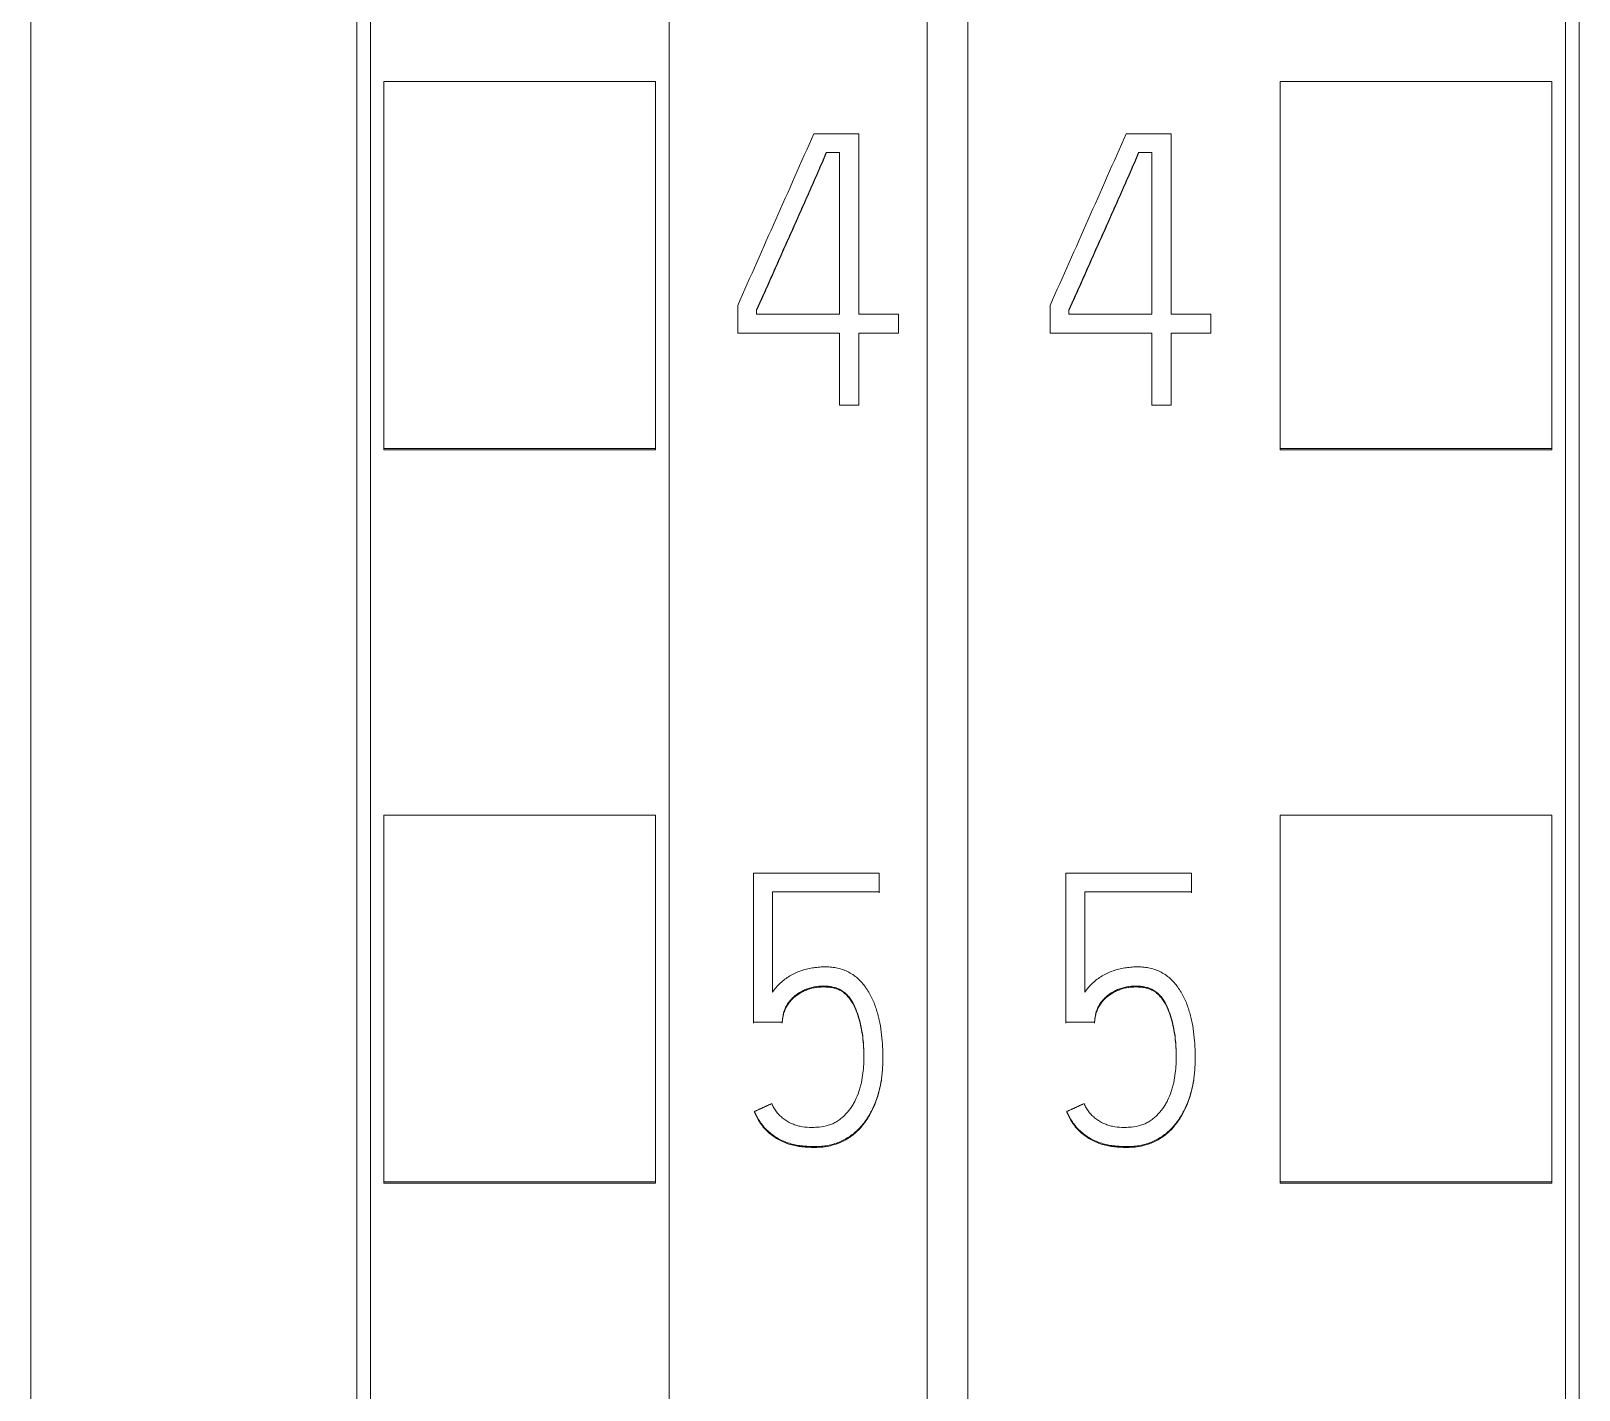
# Model space of a CAD drawing. Header units: millimetres. Extents: x 1359 to 3577, y 1336 to 3557.
# Drawn here: x 2743.47 to 2754.87, y 2952.38 to 2962.39 of the extents above; entities that cross this region are included whole.
import ezdxf

# ---------------------------------------------------------------- set-up
doc = ezdxf.new("R2010")
doc.units = ezdxf.units.MM
doc.layers.add('000-PI-Oprema', color=30, linetype='Continuous', lineweight=5)

msp = doc.modelspace()

# ---------------------------------------------------------------- linework, layer by layer
at = {"layer": '000-PI-Oprema', "color": 0, "linetype": 'ByBlock', "lineweight": 0}
for p, q in [((2750.371, 3041.237), (2750.371, 2927.819)), ((2750.371, 3041.237), (2750.371, 2927.819)), ((2745.971, 2930.141), (2745.971, 3038.956)), ((2754.771, 3038.956), (2754.771, 2930.141)), ((2748.171, 2974.306), (2748.171, 2910.351)), ((2750.071, 2974.306), (2750.071, 2910.351)), ((2746.071, 2959.317), (2746.071, 2962.019)), ((2746.071, 2962.019), (2748.071, 2962.019)), ((2748.071, 2959.317), (2748.071, 2962.019)), ((2752.671, 2959.317), (2752.671, 2962.019)), ((2754.671, 2962.019), (2752.671, 2962.019)), ((2754.671, 2959.317), (2754.671, 2962.019)), ((2749.237, 2961.634), (2749.567, 2961.634)), ((2749.567, 2961.634), (2749.567, 2960.304)), ((2751.537, 2961.634), (2751.867, 2961.634)), ((2751.867, 2961.634), (2751.867, 2960.304)), ((2749.425, 2961.496), (2749.328, 2961.496)), ((2749.425, 2960.304), (2749.425, 2961.496)), ((2751.725, 2961.496), (2751.628, 2961.496)), ((2751.725, 2960.304), (2751.725, 2961.496)), ((2748.677, 2960.165), (2748.677, 2960.37)), ((2750.977, 2960.165), (2750.977, 2960.37)), ((2748.815, 2960.34), (2748.815, 2960.304)), ((2748.815, 2960.304), (2749.425, 2960.304)), ((2749.567, 2960.304), (2749.861, 2960.304)), ((2749.861, 2960.304), (2749.861, 2960.165)), ((2751.115, 2960.34), (2751.115, 2960.304)), ((2751.115, 2960.304), (2751.725, 2960.304)), ((2751.867, 2960.304), (2752.161, 2960.304)), ((2752.161, 2960.304), (2752.161, 2960.165)), ((2749.425, 2960.165), (2748.677, 2960.165)), ((2749.425, 2959.635), (2749.425, 2960.165)), ((2749.567, 2960.165), (2749.567, 2959.635)), ((2749.861, 2960.165), (2749.567, 2960.165)), ((2751.725, 2960.165), (2750.977, 2960.165)), ((2751.725, 2959.635), (2751.725, 2960.165)), ((2751.867, 2960.165), (2751.867, 2959.635)), ((2752.161, 2960.165), (2751.867, 2960.165)), ((2749.567, 2959.635), (2749.425, 2959.635)), ((2751.867, 2959.635), (2751.725, 2959.635)), ((2746.071, 2959.306), (2746.071, 2959.317)), ((2746.071, 2959.317), (2748.071, 2959.317)), ((2746.071, 2959.306), (2748.071, 2959.306)), ((2748.071, 2959.306), (2748.071, 2959.317)), ((2752.671, 2959.306), (2752.671, 2959.317)), ((2754.671, 2959.317), (2752.671, 2959.317)), ((2754.671, 2959.306), (2752.671, 2959.306)), ((2754.671, 2959.306), (2754.671, 2959.317)), ((2746.071, 2953.916), (2746.071, 2956.617)), ((2746.071, 2956.617), (2748.071, 2956.617)), ((2748.071, 2953.916), (2748.071, 2956.617)), ((2752.671, 2953.916), (2752.671, 2956.617)), ((2754.671, 2956.617), (2752.671, 2956.617)), ((2754.671, 2953.916), (2754.671, 2956.617)), ((2748.793, 2956.189), (2748.793, 2955.091)), ((2749.717, 2956.189), (2748.793, 2956.189)), ((2749.717, 2956.051), (2749.717, 2956.189)), ((2751.093, 2956.189), (2751.093, 2955.091)), ((2752.017, 2956.189), (2751.093, 2956.189)), ((2752.017, 2956.051), (2752.017, 2956.189)), ((2748.932, 2955.313), (2748.932, 2956.051)), ((2748.932, 2956.051), (2749.717, 2956.051)), ((2749.717, 2956.051), (2749.717, 2956.045)), ((2751.232, 2955.313), (2751.232, 2956.051)), ((2751.232, 2956.051), (2752.017, 2956.051)), ((2752.017, 2956.051), (2752.017, 2956.045)), ((2748.793, 2955.091), (2748.793, 2955.085)), ((2748.793, 2955.091), (2749.004, 2955.091)), ((2749.004, 2955.091), (2749.004, 2955.085)), ((2751.093, 2955.091), (2751.093, 2955.085)), ((2751.093, 2955.091), (2751.304, 2955.091)), ((2751.304, 2955.091), (2751.304, 2955.085)), ((2749.745, 2954.826), (2749.745, 2954.832)), ((2752.045, 2954.826), (2752.045, 2954.832)), ((2748.799, 2954.434), (2748.799, 2954.428)), ((2751.099, 2954.434), (2751.099, 2954.428)), ((2746.071, 2953.906), (2746.071, 2953.916)), ((2746.071, 2953.916), (2748.071, 2953.916)), ((2746.071, 2953.906), (2748.071, 2953.906)), ((2748.071, 2953.906), (2748.071, 2953.916)), ((2752.671, 2953.906), (2752.671, 2953.916)), ((2754.671, 2953.916), (2752.671, 2953.916)), ((2754.671, 2953.906), (2752.671, 2953.906)), ((2754.671, 2953.906), (2754.671, 2953.916))]:
    msp.add_line(p, q, dxfattribs=at)
msp.add_ellipse((2758.898, 2921.699), major_axis=(441.664, 998.306), ratio=0.022905, start_param=1.540918, end_param=1.542185, dxfattribs=at)
at = {"layer": '000-PI-Oprema', "color": 18, "linetype": 'ByBlock', "lineweight": 0, "true_color": 0x000000}
msp.add_ellipse((2761.195, 2921.711), major_axis=(441.592, 998.143), ratio=0.022901, start_param=1.540922, end_param=1.542189, dxfattribs=at)
at = {"layer": '000-PI-Oprema', "color": 0, "linetype": 'ByBlock', "lineweight": 0}
for points, knots in [([(2745.871, 2929.856), (2745.871, 2933.196), (2745.871, 2941.161), (2745.871, 2953.801), (2745.871, 2969.287), (2745.871, 2983.582), (2745.871, 2997.792), (2745.871, 3012.358), (2745.871, 3026.528), (2745.871, 3036.098), (2745.871, 3039.142)], [0, 0, 0, 0, 0.091483, 0.21812, 0.346206, 0.515858, 0.610111, 0.736264, 0.916066, 1, 1, 1, 1]), ([(2754.871, 3039.142), (2754.871, 3036.098), (2754.871, 3026.528), (2754.871, 3012.358), (2754.871, 2997.792), (2754.871, 2983.582), (2754.871, 2969.287), (2754.871, 2953.801), (2754.871, 2941.161), (2754.871, 2933.196), (2754.871, 2929.856)], [0, 0, 0, 0, 0.083934, 0.263736, 0.389889, 0.484142, 0.653794, 0.78188, 0.908517, 1, 1, 1, 1]), ([(2743.471, 3036.077), (2743.471, 3034.053), (2743.471, 3025.504), (2743.471, 3012.358), (2743.471, 2997.792), (2743.471, 2983.582), (2743.471, 2969.287), (2743.471, 2953.801), (2743.471, 2941.043), (2743.471, 2932.161), (2743.471, 2927.904), (2743.471, 2927.106)], [0, 0, 0, 0, 0.055935, 0.236292, 0.362833, 0.457376, 0.627551, 0.756032, 0.883059, 0.978086, 1, 1, 1, 1]), ([(2749.328, 2961.496), (2749.318, 2961.472), (2749.307, 2961.447), (2749.286, 2961.399), (2749.276, 2961.375), (2749.244, 2961.303), (2749.223, 2961.254), (2749.18, 2961.158), (2749.159, 2961.11), (2749.116, 2961.013), (2749.095, 2960.965), (2749.052, 2960.869), (2749.03, 2960.821), (2748.987, 2960.725), (2748.966, 2960.676), (2748.923, 2960.58), (2748.902, 2960.532), (2748.87, 2960.46), (2748.859, 2960.436), (2748.842, 2960.4), (2748.837, 2960.388), (2748.826, 2960.364), (2748.821, 2960.352), (2748.815, 2960.34)], [0, 0, 0, 0, 0.0625, 0.0625, 0.125, 0.125, 0.25, 0.25, 0.375, 0.375, 0.5, 0.5, 0.625, 0.625, 0.75, 0.75, 0.875, 0.875, 0.9375, 0.9375, 0.96875, 0.96875, 1, 1, 1, 1]), ([(2751.628, 2961.496), (2751.618, 2961.472), (2751.607, 2961.447), (2751.586, 2961.399), (2751.576, 2961.375), (2751.544, 2961.303), (2751.523, 2961.254), (2751.48, 2961.158), (2751.459, 2961.11), (2751.416, 2961.013), (2751.395, 2960.965), (2751.352, 2960.869), (2751.33, 2960.821), (2751.287, 2960.725), (2751.266, 2960.676), (2751.223, 2960.58), (2751.202, 2960.532), (2751.17, 2960.46), (2751.159, 2960.436), (2751.142, 2960.4), (2751.137, 2960.388), (2751.126, 2960.364), (2751.121, 2960.352), (2751.115, 2960.34)], [0, 0, 0, 0, 0.0625, 0.0625, 0.125, 0.125, 0.25, 0.25, 0.375, 0.375, 0.5, 0.5, 0.625, 0.625, 0.75, 0.75, 0.875, 0.875, 0.9375, 0.9375, 0.96875, 0.96875, 1, 1, 1, 1]), ([(2748.815, 2960.333), (2748.821, 2960.345), (2748.826, 2960.357), (2748.837, 2960.381), (2748.842, 2960.393), (2748.859, 2960.429), (2748.87, 2960.453), (2748.902, 2960.526), (2748.923, 2960.574), (2748.966, 2960.67), (2748.987, 2960.718), (2749.03, 2960.815), (2749.052, 2960.863), (2749.095, 2960.959), (2749.116, 2961.007), (2749.159, 2961.104), (2749.18, 2961.152), (2749.223, 2961.248), (2749.244, 2961.297), (2749.276, 2961.369), (2749.286, 2961.393), (2749.307, 2961.441), (2749.318, 2961.465), (2749.328, 2961.49)], [0, 0, 0, 0, 0.03125, 0.03125, 0.0625, 0.0625, 0.125, 0.125, 0.25, 0.25, 0.375, 0.375, 0.5, 0.5, 0.625, 0.625, 0.75, 0.75, 0.875, 0.875, 0.9375, 0.9375, 1, 1, 1, 1]), ([(2751.115, 2960.333), (2751.121, 2960.345), (2751.126, 2960.357), (2751.137, 2960.381), (2751.142, 2960.393), (2751.159, 2960.429), (2751.17, 2960.453), (2751.202, 2960.526), (2751.223, 2960.574), (2751.266, 2960.67), (2751.287, 2960.718), (2751.33, 2960.815), (2751.352, 2960.863), (2751.395, 2960.959), (2751.416, 2961.007), (2751.459, 2961.104), (2751.48, 2961.152), (2751.523, 2961.248), (2751.544, 2961.297), (2751.576, 2961.369), (2751.586, 2961.393), (2751.607, 2961.441), (2751.618, 2961.465), (2751.628, 2961.49)], [0, 0, 0, 0, 0.03125, 0.03125, 0.0625, 0.0625, 0.125, 0.125, 0.25, 0.25, 0.375, 0.375, 0.5, 0.5, 0.625, 0.625, 0.75, 0.75, 0.875, 0.875, 0.9375, 0.9375, 1, 1, 1, 1]), ([(2748.799, 2954.434), (2748.811, 2954.407), (2748.824, 2954.382), (2748.849, 2954.346), (2748.857, 2954.334), (2748.876, 2954.312), (2748.886, 2954.301), (2748.908, 2954.282), (2748.919, 2954.273), (2748.942, 2954.255), (2748.954, 2954.247), (2748.979, 2954.232), (2748.992, 2954.225), (2749.018, 2954.213), (2749.032, 2954.208), (2749.06, 2954.199), (2749.074, 2954.195), (2749.102, 2954.188), (2749.116, 2954.185), (2749.145, 2954.181), (2749.16, 2954.18), (2749.182, 2954.178), (2749.189, 2954.178), (2749.204, 2954.177), (2749.211, 2954.177), (2749.233, 2954.176), (2749.248, 2954.176), (2749.277, 2954.177), (2749.291, 2954.178), (2749.321, 2954.181), (2749.335, 2954.183), (2749.364, 2954.19), (2749.378, 2954.193), (2749.42, 2954.207), (2749.447, 2954.219), (2749.485, 2954.241), (2749.498, 2954.249), (2749.522, 2954.266), (2749.533, 2954.275), (2749.555, 2954.294), (2749.566, 2954.304), (2749.586, 2954.326), (2749.595, 2954.337), (2749.622, 2954.372), (2749.638, 2954.397), (2749.659, 2954.435), (2749.666, 2954.448), (2749.678, 2954.475), (2749.684, 2954.489), (2749.7, 2954.53), (2749.709, 2954.557), (2749.724, 2954.614), (2749.73, 2954.642), (2749.736, 2954.685), (2749.738, 2954.7), (2749.741, 2954.729), (2749.742, 2954.744), (2749.744, 2954.788), (2749.745, 2954.817), (2749.744, 2954.876), (2749.742, 2954.934), (2749.736, 2954.992), (2749.729, 2955.05), (2749.724, 2955.079), (2749.714, 2955.122), (2749.711, 2955.136), (2749.703, 2955.164), (2749.699, 2955.179), (2749.685, 2955.22), (2749.675, 2955.248), (2749.655, 2955.287), (2749.648, 2955.301), (2749.633, 2955.326), (2749.625, 2955.338), (2749.6, 2955.373), (2749.581, 2955.395), (2749.536, 2955.435), (2749.511, 2955.451), (2749.472, 2955.471), (2749.458, 2955.476), (2749.43, 2955.486), (2749.415, 2955.489), (2749.387, 2955.495), (2749.372, 2955.496), (2749.342, 2955.499), (2749.328, 2955.499), (2749.298, 2955.499), (2749.284, 2955.498), (2749.254, 2955.495), (2749.24, 2955.494), (2749.211, 2955.489), (2749.197, 2955.486), (2749.168, 2955.479), (2749.154, 2955.475), (2749.126, 2955.465), (2749.112, 2955.46), (2749.086, 2955.447), (2749.073, 2955.44), (2749.047, 2955.425), (2749.035, 2955.417), (2749.011, 2955.399), (2749, 2955.389), (2748.979, 2955.369), (2748.969, 2955.359), (2748.949, 2955.337), (2748.94, 2955.325), (2748.932, 2955.313)], [0, 0, 0, 0, 0.03125, 0.03125, 0.046875, 0.046875, 0.0625, 0.0625, 0.078125, 0.078125, 0.09375, 0.09375, 0.109375, 0.109375, 0.125, 0.125, 0.140625, 0.140625, 0.15625, 0.15625, 0.171875, 0.171875, 0.179687, 0.179687, 0.1875, 0.1875, 0.203125, 0.203125, 0.21875, 0.21875, 0.234375, 0.234375, 0.25, 0.25, 0.28125, 0.28125, 0.296875, 0.296875, 0.3125, 0.3125, 0.328125, 0.328125, 0.34375, 0.34375, 0.375, 0.375, 0.390625, 0.390625, 0.40625, 0.40625, 0.4375, 0.4375, 0.46875, 0.46875, 0.484375, 0.484375, 0.5, 0.5, 0.53125, 0.53125, 0.5625, 0.59375, 0.59375, 0.625, 0.625, 0.640625, 0.640625, 0.65625, 0.65625, 0.6875, 0.6875, 0.703125, 0.703125, 0.71875, 0.71875, 0.75, 0.75, 0.78125, 0.78125, 0.796875, 0.796875, 0.8125, 0.8125, 0.828125, 0.828125, 0.84375, 0.84375, 0.859375, 0.859375, 0.875, 0.875, 0.890625, 0.890625, 0.90625, 0.90625, 0.921875, 0.921875, 0.9375, 0.9375, 0.953125, 0.953125, 0.96875, 0.96875, 0.984375, 0.984375, 1, 1, 1, 1]), ([(2751.099, 2954.434), (2751.111, 2954.407), (2751.124, 2954.382), (2751.149, 2954.346), (2751.157, 2954.334), (2751.176, 2954.312), (2751.186, 2954.301), (2751.208, 2954.282), (2751.219, 2954.273), (2751.242, 2954.255), (2751.254, 2954.247), (2751.279, 2954.232), (2751.292, 2954.225), (2751.318, 2954.213), (2751.332, 2954.208), (2751.36, 2954.199), (2751.374, 2954.195), (2751.402, 2954.188), (2751.416, 2954.185), (2751.445, 2954.181), (2751.46, 2954.18), (2751.482, 2954.178), (2751.489, 2954.178), (2751.504, 2954.177), (2751.511, 2954.177), (2751.533, 2954.176), (2751.548, 2954.176), (2751.577, 2954.177), (2751.591, 2954.178), (2751.621, 2954.181), (2751.635, 2954.183), (2751.664, 2954.19), (2751.678, 2954.193), (2751.72, 2954.207), (2751.747, 2954.219), (2751.785, 2954.241), (2751.798, 2954.249), (2751.822, 2954.266), (2751.833, 2954.275), (2751.855, 2954.294), (2751.866, 2954.304), (2751.886, 2954.326), (2751.895, 2954.337), (2751.922, 2954.372), (2751.938, 2954.397), (2751.959, 2954.435), (2751.966, 2954.448), (2751.978, 2954.475), (2751.984, 2954.489), (2752, 2954.53), (2752.009, 2954.557), (2752.024, 2954.614), (2752.03, 2954.642), (2752.036, 2954.685), (2752.038, 2954.7), (2752.041, 2954.729), (2752.042, 2954.744), (2752.044, 2954.788), (2752.045, 2954.817), (2752.044, 2954.876), (2752.042, 2954.934), (2752.036, 2954.992), (2752.029, 2955.05), (2752.024, 2955.079), (2752.014, 2955.122), (2752.011, 2955.136), (2752.003, 2955.164), (2751.999, 2955.179), (2751.985, 2955.22), (2751.975, 2955.248), (2751.955, 2955.287), (2751.948, 2955.301), (2751.933, 2955.326), (2751.925, 2955.338), (2751.9, 2955.373), (2751.881, 2955.395), (2751.836, 2955.435), (2751.811, 2955.451), (2751.772, 2955.471), (2751.758, 2955.476), (2751.73, 2955.486), (2751.715, 2955.489), (2751.687, 2955.495), (2751.672, 2955.496), (2751.642, 2955.499), (2751.628, 2955.499), (2751.598, 2955.499), (2751.584, 2955.498), (2751.554, 2955.495), (2751.54, 2955.494), (2751.511, 2955.489), (2751.497, 2955.486), (2751.468, 2955.479), (2751.454, 2955.475), (2751.426, 2955.465), (2751.412, 2955.46), (2751.386, 2955.447), (2751.373, 2955.44), (2751.347, 2955.425), (2751.335, 2955.417), (2751.311, 2955.399), (2751.3, 2955.389), (2751.279, 2955.369), (2751.269, 2955.359), (2751.249, 2955.337), (2751.24, 2955.325), (2751.232, 2955.313)], [0, 0, 0, 0, 0.03125, 0.03125, 0.046875, 0.046875, 0.0625, 0.0625, 0.078125, 0.078125, 0.09375, 0.09375, 0.109375, 0.109375, 0.125, 0.125, 0.140625, 0.140625, 0.15625, 0.15625, 0.171875, 0.171875, 0.179688, 0.179688, 0.1875, 0.1875, 0.203125, 0.203125, 0.21875, 0.21875, 0.234375, 0.234375, 0.25, 0.25, 0.28125, 0.28125, 0.296875, 0.296875, 0.3125, 0.3125, 0.328125, 0.328125, 0.34375, 0.34375, 0.375, 0.375, 0.390625, 0.390625, 0.40625, 0.40625, 0.4375, 0.4375, 0.46875, 0.46875, 0.484375, 0.484375, 0.5, 0.5, 0.53125, 0.53125, 0.5625, 0.59375, 0.59375, 0.625, 0.625, 0.640625, 0.640625, 0.65625, 0.65625, 0.6875, 0.6875, 0.703125, 0.703125, 0.71875, 0.71875, 0.75, 0.75, 0.78125, 0.78125, 0.796875, 0.796875, 0.8125, 0.8125, 0.828125, 0.828125, 0.84375, 0.84375, 0.859375, 0.859375, 0.875, 0.875, 0.890625, 0.890625, 0.90625, 0.90625, 0.921875, 0.921875, 0.9375, 0.9375, 0.953125, 0.953125, 0.96875, 0.96875, 0.984375, 0.984375, 1, 1, 1, 1]), ([(2749.004, 2955.091), (2749.005, 2955.114), (2749.008, 2955.137), (2749.017, 2955.171), (2749.02, 2955.182), (2749.03, 2955.203), (2749.035, 2955.213), (2749.047, 2955.233), (2749.054, 2955.242), (2749.069, 2955.26), (2749.077, 2955.268), (2749.094, 2955.284), (2749.103, 2955.291), (2749.122, 2955.305), (2749.132, 2955.311), (2749.152, 2955.322), (2749.162, 2955.327), (2749.183, 2955.336), (2749.194, 2955.34), (2749.228, 2955.35), (2749.25, 2955.354), (2749.285, 2955.357), (2749.296, 2955.358), (2749.319, 2955.358), (2749.331, 2955.357), (2749.354, 2955.355), (2749.365, 2955.353), (2749.382, 2955.349), (2749.388, 2955.348), (2749.399, 2955.345), (2749.405, 2955.343), (2749.421, 2955.337), (2749.431, 2955.332), (2749.451, 2955.32), (2749.46, 2955.313), (2749.478, 2955.297), (2749.486, 2955.289), (2749.5, 2955.271), (2749.507, 2955.261), (2749.526, 2955.232), (2749.536, 2955.211), (2749.554, 2955.169), (2749.561, 2955.147), (2749.581, 2955.081), (2749.59, 2955.036), (2749.599, 2954.967), (2749.601, 2954.945), (2749.603, 2954.899), (2749.604, 2954.875), (2749.605, 2954.806), (2749.604, 2954.761), (2749.595, 2954.693), (2749.591, 2954.67), (2749.584, 2954.636), (2749.581, 2954.625), (2749.575, 2954.603), (2749.572, 2954.591), (2749.56, 2954.559), (2749.552, 2954.537), (2749.536, 2954.506), (2749.531, 2954.496), (2749.519, 2954.476), (2749.512, 2954.466), (2749.492, 2954.438), (2749.477, 2954.42), (2749.453, 2954.396), (2749.444, 2954.389), (2749.426, 2954.374), (2749.416, 2954.367), (2749.396, 2954.355), (2749.386, 2954.349), (2749.365, 2954.34), (2749.354, 2954.336), (2749.321, 2954.326), (2749.298, 2954.322), (2749.263, 2954.318), (2749.252, 2954.318), (2749.228, 2954.317), (2749.217, 2954.317), (2749.182, 2954.318), (2749.159, 2954.321), (2749.125, 2954.328), (2749.114, 2954.33), (2749.092, 2954.338), (2749.081, 2954.342), (2749.049, 2954.356), (2749.029, 2954.368), (2749.002, 2954.39), (2748.993, 2954.398), (2748.976, 2954.414), (2748.961, 2954.432), (2748.948, 2954.451), (2748.936, 2954.471), (2748.931, 2954.481), (2748.926, 2954.492)], [0, 0, 0, 0, 0.03125, 0.03125, 0.046875, 0.046875, 0.0625, 0.0625, 0.078125, 0.078125, 0.09375, 0.09375, 0.109375, 0.109375, 0.125, 0.125, 0.140625, 0.140625, 0.15625, 0.15625, 0.1875, 0.1875, 0.203125, 0.203125, 0.21875, 0.21875, 0.234375, 0.234375, 0.242187, 0.242187, 0.25, 0.25, 0.265625, 0.265625, 0.28125, 0.28125, 0.296875, 0.296875, 0.3125, 0.3125, 0.34375, 0.34375, 0.375, 0.375, 0.4375, 0.4375, 0.46875, 0.46875, 0.5, 0.5, 0.5625, 0.5625, 0.59375, 0.59375, 0.609375, 0.609375, 0.625, 0.625, 0.65625, 0.65625, 0.671875, 0.671875, 0.6875, 0.6875, 0.71875, 0.71875, 0.734375, 0.734375, 0.75, 0.75, 0.765625, 0.765625, 0.78125, 0.78125, 0.8125, 0.8125, 0.828125, 0.828125, 0.84375, 0.84375, 0.875, 0.875, 0.890625, 0.890625, 0.90625, 0.90625, 0.9375, 0.9375, 0.953125, 0.953125, 0.96875, 0.984375, 0.984375, 1, 1, 1, 1]), ([(2749.605, 2954.828), (2749.605, 2954.834), (2749.605, 2954.84), (2749.604, 2954.868), (2749.604, 2954.891), (2749.601, 2954.937), (2749.599, 2954.96), (2749.593, 2955.005), (2749.589, 2955.028), (2749.58, 2955.073), (2749.575, 2955.096), (2749.565, 2955.129), (2749.561, 2955.14), (2749.554, 2955.162), (2749.549, 2955.173), (2749.536, 2955.205), (2749.526, 2955.225), (2749.507, 2955.255), (2749.501, 2955.264), (2749.486, 2955.282), (2749.478, 2955.291), (2749.461, 2955.306), (2749.452, 2955.313), (2749.432, 2955.326), (2749.421, 2955.331), (2749.4, 2955.339), (2749.389, 2955.342), (2749.366, 2955.347), (2749.354, 2955.349), (2749.331, 2955.351), (2749.32, 2955.351), (2749.297, 2955.351), (2749.285, 2955.351), (2749.262, 2955.349), (2749.251, 2955.348), (2749.228, 2955.343), (2749.206, 2955.338), (2749.184, 2955.33), (2749.163, 2955.321), (2749.152, 2955.316), (2749.122, 2955.299), (2749.103, 2955.286), (2749.078, 2955.263), (2749.069, 2955.254), (2749.054, 2955.236), (2749.048, 2955.227), (2749.035, 2955.208), (2749.03, 2955.197), (2749.021, 2955.176), (2749.017, 2955.165), (2749.011, 2955.143), (2749.008, 2955.131), (2749.005, 2955.108), (2749.004, 2955.097), (2749.004, 2955.085)], [0, 0, 0, 0, 0.015899, 0.015899, 0.077406, 0.077406, 0.138912, 0.138912, 0.200418, 0.200418, 0.261925, 0.261925, 0.292678, 0.292678, 0.323431, 0.323431, 0.384937, 0.384937, 0.41569, 0.41569, 0.446443, 0.446443, 0.477197, 0.477197, 0.50795, 0.50795, 0.538703, 0.538703, 0.569456, 0.569456, 0.600209, 0.600209, 0.630962, 0.630962, 0.661715, 0.661715, 0.692469, 0.723222, 0.723222, 0.753975, 0.753975, 0.815481, 0.815481, 0.846234, 0.846234, 0.876987, 0.876987, 0.907741, 0.907741, 0.938494, 0.938494, 0.969247, 0.969247, 1, 1, 1, 1]), ([(2751.304, 2955.091), (2751.305, 2955.114), (2751.308, 2955.137), (2751.317, 2955.171), (2751.32, 2955.182), (2751.33, 2955.203), (2751.335, 2955.213), (2751.347, 2955.233), (2751.354, 2955.242), (2751.369, 2955.26), (2751.377, 2955.268), (2751.394, 2955.284), (2751.403, 2955.291), (2751.422, 2955.305), (2751.432, 2955.311), (2751.452, 2955.322), (2751.462, 2955.327), (2751.483, 2955.336), (2751.494, 2955.34), (2751.528, 2955.35), (2751.55, 2955.354), (2751.585, 2955.357), (2751.596, 2955.358), (2751.619, 2955.358), (2751.631, 2955.357), (2751.654, 2955.355), (2751.665, 2955.353), (2751.682, 2955.349), (2751.688, 2955.348), (2751.699, 2955.345), (2751.705, 2955.343), (2751.721, 2955.337), (2751.731, 2955.332), (2751.751, 2955.32), (2751.76, 2955.313), (2751.778, 2955.297), (2751.786, 2955.289), (2751.8, 2955.271), (2751.807, 2955.261), (2751.826, 2955.232), (2751.836, 2955.211), (2751.854, 2955.169), (2751.861, 2955.147), (2751.881, 2955.081), (2751.89, 2955.036), (2751.899, 2954.967), (2751.901, 2954.945), (2751.903, 2954.899), (2751.904, 2954.875), (2751.905, 2954.806), (2751.904, 2954.761), (2751.895, 2954.693), (2751.891, 2954.67), (2751.884, 2954.636), (2751.881, 2954.625), (2751.875, 2954.603), (2751.872, 2954.591), (2751.86, 2954.559), (2751.852, 2954.537), (2751.836, 2954.506), (2751.831, 2954.496), (2751.819, 2954.476), (2751.812, 2954.466), (2751.792, 2954.438), (2751.777, 2954.42), (2751.753, 2954.396), (2751.744, 2954.389), (2751.726, 2954.374), (2751.716, 2954.367), (2751.696, 2954.355), (2751.686, 2954.349), (2751.665, 2954.34), (2751.654, 2954.336), (2751.621, 2954.326), (2751.598, 2954.322), (2751.563, 2954.318), (2751.552, 2954.318), (2751.528, 2954.317), (2751.517, 2954.317), (2751.482, 2954.318), (2751.459, 2954.321), (2751.425, 2954.328), (2751.414, 2954.33), (2751.392, 2954.338), (2751.381, 2954.342), (2751.349, 2954.356), (2751.329, 2954.368), (2751.302, 2954.39), (2751.293, 2954.398), (2751.276, 2954.414), (2751.261, 2954.432), (2751.248, 2954.451), (2751.236, 2954.471), (2751.231, 2954.481), (2751.226, 2954.492)], [0, 0, 0, 0, 0.03125, 0.03125, 0.046875, 0.046875, 0.0625, 0.0625, 0.078125, 0.078125, 0.09375, 0.09375, 0.109375, 0.109375, 0.125, 0.125, 0.140625, 0.140625, 0.15625, 0.15625, 0.1875, 0.1875, 0.203125, 0.203125, 0.21875, 0.21875, 0.234375, 0.234375, 0.242187, 0.242187, 0.25, 0.25, 0.265625, 0.265625, 0.28125, 0.28125, 0.296875, 0.296875, 0.3125, 0.3125, 0.34375, 0.34375, 0.375, 0.375, 0.4375, 0.4375, 0.46875, 0.46875, 0.5, 0.5, 0.5625, 0.5625, 0.59375, 0.59375, 0.609375, 0.609375, 0.625, 0.625, 0.65625, 0.65625, 0.671875, 0.671875, 0.6875, 0.6875, 0.71875, 0.71875, 0.734375, 0.734375, 0.75, 0.75, 0.765625, 0.765625, 0.78125, 0.78125, 0.8125, 0.8125, 0.828125, 0.828125, 0.84375, 0.84375, 0.875, 0.875, 0.890625, 0.890625, 0.90625, 0.90625, 0.9375, 0.9375, 0.953125, 0.953125, 0.96875, 0.984375, 0.984375, 1, 1, 1, 1]), ([(2751.905, 2954.828), (2751.905, 2954.834), (2751.905, 2954.84), (2751.904, 2954.868), (2751.904, 2954.891), (2751.901, 2954.937), (2751.899, 2954.96), (2751.893, 2955.005), (2751.889, 2955.028), (2751.88, 2955.073), (2751.875, 2955.096), (2751.865, 2955.129), (2751.861, 2955.14), (2751.854, 2955.162), (2751.849, 2955.173), (2751.836, 2955.205), (2751.826, 2955.225), (2751.807, 2955.255), (2751.801, 2955.264), (2751.786, 2955.282), (2751.778, 2955.291), (2751.761, 2955.306), (2751.752, 2955.313), (2751.732, 2955.326), (2751.721, 2955.331), (2751.7, 2955.339), (2751.689, 2955.342), (2751.666, 2955.347), (2751.654, 2955.349), (2751.631, 2955.351), (2751.62, 2955.351), (2751.597, 2955.351), (2751.585, 2955.351), (2751.562, 2955.349), (2751.551, 2955.348), (2751.528, 2955.343), (2751.506, 2955.338), (2751.484, 2955.33), (2751.463, 2955.321), (2751.452, 2955.316), (2751.422, 2955.299), (2751.403, 2955.286), (2751.378, 2955.263), (2751.369, 2955.254), (2751.354, 2955.236), (2751.348, 2955.227), (2751.335, 2955.208), (2751.33, 2955.197), (2751.321, 2955.176), (2751.317, 2955.165), (2751.311, 2955.143), (2751.308, 2955.131), (2751.305, 2955.108), (2751.304, 2955.097), (2751.304, 2955.085)], [0, 0, 0, 0, 0.015899, 0.015899, 0.077406, 0.077406, 0.138912, 0.138912, 0.200418, 0.200418, 0.261925, 0.261925, 0.292678, 0.292678, 0.323431, 0.323431, 0.384937, 0.384937, 0.41569, 0.41569, 0.446443, 0.446443, 0.477197, 0.477197, 0.50795, 0.50795, 0.538703, 0.538703, 0.569456, 0.569456, 0.600209, 0.600209, 0.630962, 0.630962, 0.661715, 0.661715, 0.692469, 0.723222, 0.723222, 0.753975, 0.753975, 0.815481, 0.815481, 0.846234, 0.846234, 0.876987, 0.876987, 0.907741, 0.907741, 0.938494, 0.938494, 0.969247, 0.969247, 1, 1, 1, 1]), ([(2749.745, 2954.826), (2749.745, 2954.804), (2749.744, 2954.783), (2749.742, 2954.733), (2749.739, 2954.704), (2749.733, 2954.66), (2749.731, 2954.646), (2749.725, 2954.617), (2749.722, 2954.603), (2749.711, 2954.56), (2749.703, 2954.532), (2749.682, 2954.477), (2749.67, 2954.45), (2749.642, 2954.398), (2749.627, 2954.373), (2749.601, 2954.338), (2749.591, 2954.327), (2749.572, 2954.305), (2749.562, 2954.294), (2749.529, 2954.264), (2749.505, 2954.247), (2749.468, 2954.224), (2749.455, 2954.217), (2749.428, 2954.205), (2749.414, 2954.199), (2749.372, 2954.185), (2749.344, 2954.178), (2749.3, 2954.172), (2749.285, 2954.171), (2749.256, 2954.17), (2749.241, 2954.17), (2749.212, 2954.17), (2749.197, 2954.171), (2749.168, 2954.173), (2749.153, 2954.174), (2749.124, 2954.177), (2749.11, 2954.18), (2749.081, 2954.186), (2749.066, 2954.19), (2749.038, 2954.199), (2749.025, 2954.205), (2748.998, 2954.216), (2748.985, 2954.223), (2748.959, 2954.238), (2748.946, 2954.246), (2748.922, 2954.264), (2748.911, 2954.273), (2748.889, 2954.292), (2748.879, 2954.303), (2748.859, 2954.325), (2748.85, 2954.337), (2748.825, 2954.374), (2748.811, 2954.401), (2748.799, 2954.428)], [0, 0, 0, 0, 0.044434, 0.044434, 0.104157, 0.104157, 0.134018, 0.134018, 0.16388, 0.16388, 0.223602, 0.223602, 0.283325, 0.283325, 0.343048, 0.343048, 0.37291, 0.37291, 0.402771, 0.402771, 0.462494, 0.462494, 0.492355, 0.492355, 0.522217, 0.522217, 0.58194, 0.58194, 0.611801, 0.611801, 0.641663, 0.641663, 0.671524, 0.671524, 0.701386, 0.701386, 0.731247, 0.731247, 0.761108, 0.761108, 0.79097, 0.79097, 0.820831, 0.820831, 0.850693, 0.850693, 0.880554, 0.880554, 0.910416, 0.910416, 0.940277, 0.940277, 1, 1, 1, 1]), ([(2752.045, 2954.826), (2752.045, 2954.804), (2752.044, 2954.783), (2752.042, 2954.733), (2752.039, 2954.704), (2752.033, 2954.66), (2752.031, 2954.646), (2752.025, 2954.617), (2752.022, 2954.603), (2752.011, 2954.56), (2752.003, 2954.532), (2751.982, 2954.477), (2751.97, 2954.45), (2751.942, 2954.398), (2751.927, 2954.373), (2751.901, 2954.338), (2751.891, 2954.327), (2751.872, 2954.305), (2751.862, 2954.294), (2751.829, 2954.264), (2751.805, 2954.247), (2751.768, 2954.224), (2751.755, 2954.217), (2751.728, 2954.205), (2751.714, 2954.199), (2751.672, 2954.185), (2751.644, 2954.178), (2751.6, 2954.172), (2751.585, 2954.171), (2751.556, 2954.17), (2751.541, 2954.17), (2751.512, 2954.17), (2751.497, 2954.171), (2751.468, 2954.173), (2751.453, 2954.174), (2751.424, 2954.177), (2751.41, 2954.18), (2751.381, 2954.186), (2751.366, 2954.19), (2751.338, 2954.199), (2751.325, 2954.205), (2751.298, 2954.216), (2751.285, 2954.223), (2751.259, 2954.238), (2751.246, 2954.246), (2751.222, 2954.264), (2751.211, 2954.273), (2751.189, 2954.292), (2751.179, 2954.303), (2751.159, 2954.325), (2751.15, 2954.337), (2751.125, 2954.374), (2751.111, 2954.401), (2751.099, 2954.428)], [0, 0, 0, 0, 0.044434, 0.044434, 0.104157, 0.104157, 0.134018, 0.134018, 0.16388, 0.16388, 0.223602, 0.223602, 0.283325, 0.283325, 0.343048, 0.343048, 0.37291, 0.37291, 0.402771, 0.402771, 0.462494, 0.462494, 0.492355, 0.492355, 0.522217, 0.522217, 0.58194, 0.58194, 0.611801, 0.611801, 0.641663, 0.641663, 0.671524, 0.671524, 0.701386, 0.701386, 0.731247, 0.731247, 0.761108, 0.761108, 0.79097, 0.79097, 0.820831, 0.820831, 0.850693, 0.850693, 0.880554, 0.880554, 0.910416, 0.910416, 0.940277, 0.940277, 1, 1, 1, 1])]:
    msp.add_open_spline(points, degree=3, knots=knots, dxfattribs=at)
for points, weights in [([(2748.926, 2954.492), (2748.862, 2954.463), (2748.799, 2954.434)], [0.50000004484, 0.49999995516, 0.50000004484]), ([(2751.226, 2954.492), (2751.162, 2954.463), (2751.099, 2954.434)], [0.499999993177, 0.500000006823, 0.499999993177])]:
    msp.add_rational_spline(points, weights, degree=2, dxfattribs=at)

doc.saveas('drawing.dxf')
